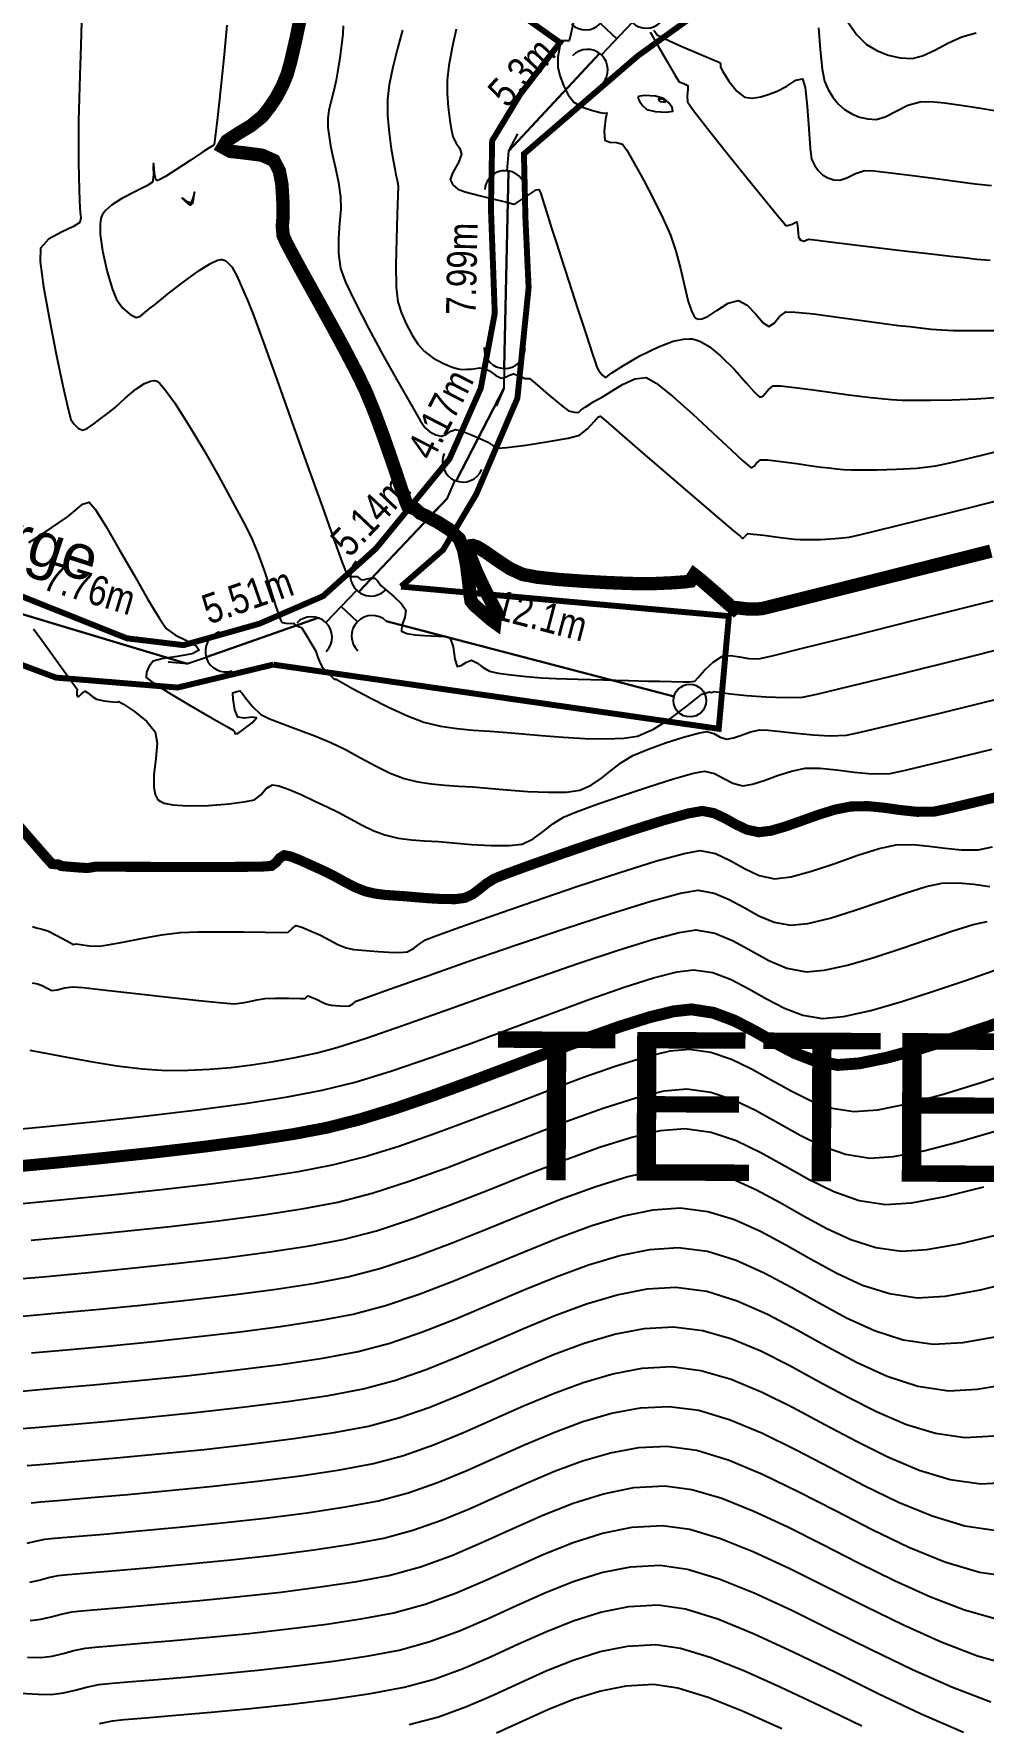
# Model space of a CAD drawing. Extents: x 360931 to 362237, y 7351473 to 7352200.
# Drawn here: x 361594.2 to 361626.1, y 7351783.2 to 7351840.1 of the extents above; entities that cross this region are included whole.
import ezdxf
from ezdxf.enums import TextEntityAlignment as Align

# ---------------------------------------------------------------- set-up
doc = ezdxf.new("R2010")
doc.units = 0
for name, color, linetype in [('A_Curvas Intermediarias', 37, 'Continuous'), ('A_Curvas Mestras', 32, 'Continuous'), ('PONTOS-Pontos - Água_U', 1, 'Continuous'), ('PS_IND_COMPRIMENTO', 7, 'Continuous'), ('ZZ-Carimbo Texto', 7, 'Continuous')]:
    doc.layers.add(name, color=color, linetype=linetype)
doc.layers.add('TUBO_PE_80_NTS194_PN_12_5', color=5, linetype='Continuous', lineweight=30)
doc.styles.add('CARIMBO', font='arial.ttf', dxfattribs={"height": 2})
doc.styles.add('ROMANS', font='arial.ttf', dxfattribs={"height": 2})
picture_1 = doc.add_image_def('image1.tif', size_in_pixel=(23490, 20550))

# ---------------------------------------------------------------- blocks, each defined once
blk = doc.blocks.new('*U1211', base_point=(361544.508, 7351672.666))
for p, q in [((361544.382, 7351672.606), (361544.634, 7351672.77)), ((361544.59, 7351672.562), (361544.508, 7351672.688))]:
    blk.add_line(p, q)
for centre, start, end in [((361544.75, 7351672.845), 122.9683, 302.9683), ((361544.266, 7351672.532), 302.9683, 122.9683), ((361544.665, 7351672.447), 32.9683, 212.9683)]:
    blk.add_arc(centre, 0.138, start, end)
blk = doc.blocks.new('*U1215', base_point=(361544.508, 7351672.666))
for p, q in [((361544.382, 7351672.606), (361544.634, 7351672.77)), ((361544.59, 7351672.562), (361544.508, 7351672.688))]:
    blk.add_line(p, q)
for centre, start, end in [((361544.75, 7351672.845), 122.9683, 302.9683), ((361544.266, 7351672.532), 302.9683, 122.9683), ((361544.665, 7351672.447), 32.9683, 212.9683)]:
    blk.add_arc(centre, 0.138, start, end)
blk = doc.blocks.new('*U1227')
for p, q in [((-0.135, 0), (0, 0)), ((0, 0), (0.121, -0.049))]:
    blk.add_line(p, q)
blk.add_arc((-0.272, 0), 0.138, 270.0906, 90.0906)
blk = doc.blocks.new('*U1228')
for p, q in [((-0.135, 0), (0, 0)), ((0, 0), (0.121, -0.049))]:
    blk.add_line(p, q)
blk.add_arc((-0.272, 0), 0.138, 270.0906, 90.0906)
blk = doc.blocks.new('*U1229')
for p, q in [((-0.135, 0), (0, 0)), ((0, 0), (0.121, -0.049))]:
    blk.add_line(p, q)
blk.add_arc((-0.272, 0), 0.138, 270.0906, 90.0906)
blk = doc.blocks.new('*U1230')
for p, q in [((-0.135, 0), (0, 0)), ((0, 0), (0.121, -0.049))]:
    blk.add_line(p, q)
blk.add_arc((-0.272, 0), 0.138, 270.0906, 90.0906)
blk = doc.blocks.new('*U1352', base_point=(361222.514, 7351707.186))
blk.add_circle((361222.514, 7351707.186), 0.11)

msp = doc.modelspace()

# ---------------------------------------------------------------- linework, layer by layer
at = {"color": 0, "const_width": 0.2}
for points in [[(361679.269, 7351877.411), (361678.33, 7351875.798), (361675.797, 7351873.25), (361664.714, 7351867.95), (361650.533, 7351859.977), (361639.638, 7351854.428), (361631.583, 7351850.731), (361624.919, 7351846.822), (361614.478, 7351839.301), (361610.655, 7351836.008), (361610.706, 7351833.826), (361610.813, 7351831.516), (361610.435, 7351827.789), (361609.044, 7351824.547), (361607.936, 7351822.691), (361606.52, 7351821.456), (361606.514, 7351821.452)], [(361591.134, 7351850.204), (361599.046, 7351847.114), (361604.234, 7351844.891), (361604.81, 7351844.768), (361611.868, 7351839.756), (361610.533, 7351838.019), (361609.586, 7351836.455), (361609.545, 7351834.157), (361609.674, 7351830.651), (361609.203, 7351828.126), (361608.152, 7351825.753), (361605.675, 7351822.732), (361603.895, 7351821.134), (361601.754, 7351820.206), (361599.201, 7351819.484), (361597.292, 7351819.716), (361591.282, 7351822.113)], [(361602.219, 7351818.83), (361599.001, 7351818.058), (361594.908, 7351818.393), (361593.183, 7351819.036), (361591.613, 7351820.734), (361582.549, 7351823.487), (361577.143, 7351824.774), (361571.503, 7351825.521), (361563.083, 7351827.399), (361561.253, 7351819.52), (361554.967, 7351821.095), (361554.258, 7351819.411), (361551.333, 7351818.116), (361550.308, 7351817.586), (361548.421, 7351816.041), (361546.754, 7351814.95), (361545.501, 7351814.419)], [(361606.52, 7351821.456), (361617.551, 7351820.462), (361617.209, 7351816.671), (361602.219, 7351818.83)]]:
    msp.add_lwpolyline(points, dxfattribs=at)
at = {"layer": 'A_Curvas Intermediarias', "flags": 128}
for points, elevation in [([(361595.783, 7351840.845), (361595.744, 7351839.667), (361595.714, 7351838.645), (361595.693, 7351837.886), (361595.683, 7351837.497), (361595.673, 7351837.134), (361595.667, 7351836.788), (361595.664, 7351836.442), (361595.664, 7351836.079), (361595.669, 7351835.71), (361595.68, 7351835.261), (361595.692, 7351834.811), (361595.702, 7351834.438), (361595.708, 7351834.223), (361595.727, 7351834.04), (361595.745, 7351833.863), (361595.712, 7351833.707), (361595.499, 7351833.572), (361595.091, 7351833.381), (361594.663, 7351833.137), (361594.389, 7351832.839), (361594.382, 7351832.393), (361594.495, 7351831.535), (361594.687, 7351830.439), (361594.915, 7351829.273), (361595.14, 7351828.21), (361595.32, 7351827.421), (361595.413, 7351827.075), (361595.52, 7351826.918), (361595.656, 7351826.784), (361595.804, 7351826.722), (361595.958, 7351826.778), (361596.178, 7351826.928), (361596.427, 7351827.118), (361596.672, 7351827.296), (361596.912, 7351827.496), (361597.234, 7351827.793), (361597.596, 7351828.098), (361597.886, 7351828.288), (361598.089, 7351828.368), (361598.213, 7351828.383), (361598.27, 7351828.375), (361598.308, 7351828.36), (361598.403, 7351828.287), (361598.588, 7351828.079), (361598.899, 7351827.648), (361599.363, 7351826.923), (361599.869, 7351826.072), (361600.376, 7351825.18), (361600.84, 7351824.333), (361601.219, 7351823.617), (361601.472, 7351823.117), (361601.703, 7351822.574), (361601.926, 7351821.962), (361602.129, 7351821.353), (361602.301, 7351820.818), (361602.409, 7351820.492), (361602.469, 7351820.332), (361602.498, 7351820.273), (361602.509, 7351820.26), (361602.544, 7351820.241), (361602.637, 7351820.221), (361602.795, 7351820.218), (361602.914, 7351820.225), (361602.951, 7351820.184), (361602.988, 7351820.141), (361603.073, 7351820.114), (361603.173, 7351820.074), (361603.305, 7351819.868), (361603.523, 7351819.502), (361603.651, 7351819.279), (361603.689, 7351819.172), (361603.724, 7351819.064), (361603.771, 7351818.929), (361603.85, 7351818.764), (361603.986, 7351818.614), (361604.175, 7351818.432), (361604.273, 7351818.342), (361604.338, 7351818.342), (361604.492, 7351818.255), (361604.892, 7351818.031), (361605.456, 7351817.726), (361606.098, 7351817.399), (361606.735, 7351817.104), (361607.283, 7351816.899), (361607.843, 7351816.761), (361608.393, 7351816.676), (361608.944, 7351816.624), (361609.506, 7351816.588), (361610.091, 7351816.55), (361610.605, 7351816.506), (361611.25, 7351816.449), (361611.97, 7351816.392), (361612.709, 7351816.348), (361613.41, 7351816.33), (361614.017, 7351816.35), (361614.473, 7351816.421), (361615.016, 7351816.657), (361615.582, 7351817.013), (361616.093, 7351817.393), (361616.471, 7351817.699), (361616.64, 7351817.835), (361616.785, 7351817.886), (361616.885, 7351817.914), (361616.952, 7351817.889), (361617.003, 7351817.904), (361617.06, 7351817.92), (361617.213, 7351817.9), (361617.605, 7351817.852), (361618.159, 7351817.794), (361618.799, 7351817.743), (361619.448, 7351817.719), (361620.027, 7351817.74), (361620.511, 7351817.841), (361621.62, 7351818.103), (361623.289, 7351818.511), (361625.452, 7351819.047), (361628.041, 7351819.694)], 103), ([(361600.662, 7351840.343), (361600.553, 7351839.241), (361600.441, 7351838.166), (361600.341, 7351837.24), (361600.266, 7351836.588), (361600.231, 7351836.331), (361600.139, 7351836.259), (361600.03, 7351836.198), (361599.84, 7351836.068), (361599.43, 7351835.791), (361598.942, 7351835.47), (361598.592, 7351835.254), (361598.4, 7351835.15), (361598.323, 7351835.121), (361598.303, 7351835.121), (361598.283, 7351835.136), (361598.254, 7351835.198), (361598.23, 7351835.343), (361598.216, 7351835.555), (361598.187, 7351835.69), (361598.177, 7351835.565), (361598.195, 7351835.303), (361598.155, 7351835.064), (361597.963, 7351834.931), (361597.58, 7351834.745), (361597.122, 7351834.51), (361596.78, 7351834.288), (361596.576, 7351834.105), (361596.479, 7351833.975), (361596.445, 7351833.908), (361596.42, 7351833.834), (361596.392, 7351833.649), (361596.398, 7351833.301), (361596.474, 7351832.754), (361596.635, 7351832.044), (361596.811, 7351831.446), (361596.942, 7351831.108), (361597.148, 7351830.836), (361597.404, 7351830.607), (361597.61, 7351830.504), (361597.754, 7351830.551), (361597.898, 7351830.67), (361598.048, 7351830.794), (361598.257, 7351830.959), (361598.666, 7351831.29), (361599.186, 7351831.697), (361599.727, 7351832.087), (361600.113, 7351832.327), (361600.346, 7351832.433), (361600.463, 7351832.459), (361600.507, 7351832.456), (361600.566, 7351832.438), (361600.675, 7351832.372), (361600.822, 7351832.211), (361600.995, 7351831.911), (361601.187, 7351831.467), (361601.374, 7351831.033), (361601.553, 7351830.58), (361601.89, 7351829.664), (361602.337, 7351828.423), (361602.848, 7351826.995), (361603.375, 7351825.515), (361603.873, 7351824.122), (361604.294, 7351822.951), (361604.544, 7351822.267), (361604.665, 7351821.947), (361604.708, 7351821.842), (361604.718, 7351821.826), (361604.745, 7351821.811), (361604.817, 7351821.796), (361604.94, 7351821.796), (361605.046, 7351821.798), (361605.114, 7351821.737), (361605.183, 7351821.678), (361605.293, 7351821.698), (361605.484, 7351821.738), (361605.633, 7351821.741), (361605.741, 7351821.636), (361605.838, 7351821.496), (361605.992, 7351821.362), (361606.263, 7351821.128), (361606.533, 7351820.869), (361606.682, 7351820.658), (361606.652, 7351820.412), (361606.547, 7351820.153), (361606.541, 7351819.953), (361606.71, 7351819.872), (361607, 7351819.831), (361607.312, 7351819.812), (361607.549, 7351819.794), (361607.78, 7351819.788), (361608.003, 7351819.784), (361608.177, 7351819.717), (361608.275, 7351819.429), (361608.331, 7351819.012), (361608.408, 7351818.77), (361608.546, 7351818.802), (361608.719, 7351818.916), (361608.895, 7351818.976), (361609.074, 7351818.892), (361609.278, 7351818.734), (361609.502, 7351818.604), (361609.785, 7351818.542), (361610.228, 7351818.482), (361610.744, 7351818.429), (361611.246, 7351818.387), (361611.732, 7351818.362), (361612.474, 7351818.337), (361613.334, 7351818.314), (361614.171, 7351818.294), (361614.845, 7351818.278), (361615.219, 7351818.27), (361615.621, 7351818.261), (361616.01, 7351818.254), (361616.207, 7351818.252), (361616.31, 7351818.259), (361616.408, 7351818.276), (361616.513, 7351818.393), (361616.734, 7351818.644), (361617.018, 7351818.917), (361617.314, 7351819.099), (361617.605, 7351819.138), (361617.911, 7351819.097), (361618.227, 7351819.038), (361618.549, 7351819.024), (361618.961, 7351819.119), (361620.025, 7351819.381), (361621.673, 7351819.791), (361623.837, 7351820.333), (361626.447, 7351820.989)], 104), ([(361604.574, 7351840.321), (361604.564, 7351840.048), (361604.522, 7351839.667), (361604.462, 7351839.241), (361604.397, 7351838.83), (361604.34, 7351838.495), (361604.264, 7351838.145), (361604.173, 7351837.801), (361604.094, 7351837.482), (361604.053, 7351837.209), (361604.059, 7351836.897), (361604.099, 7351836.596), (361604.15, 7351836.284), (361604.215, 7351835.964), (361604.314, 7351835.533), (361604.416, 7351835.048), (361604.486, 7351834.566), (361604.489, 7351834.156), (361604.453, 7351833.683), (361604.414, 7351833.173), (361604.411, 7351832.655), (361604.482, 7351832.153), (361604.655, 7351831.698), (361604.989, 7351830.998), (361605.429, 7351830.146), (361605.921, 7351829.233), (361606.411, 7351828.351), (361606.844, 7351827.591), (361607.166, 7351827.045), (361607.323, 7351826.806), (361607.494, 7351826.666), (361607.688, 7351826.561), (361607.873, 7351826.518), (361608.034, 7351826.573), (361608.19, 7351826.682), (361608.354, 7351826.743), (361608.58, 7351826.687), (361608.918, 7351826.553), (361609.246, 7351826.406), (361609.442, 7351826.312), (361609.603, 7351826.197), (361609.767, 7351826.109), (361610.076, 7351826.133), (361610.716, 7351826.215), (361611.476, 7351826.33), (361612.148, 7351826.45), (361612.523, 7351826.549), (361612.797, 7351826.762), (361613.034, 7351827.023), (361613.139, 7351827.152), (361613.22, 7351827.192), (361613.426, 7351827.015), (361613.965, 7351826.55), (361614.727, 7351825.891), (361615.602, 7351825.137), (361616.478, 7351824.382), (361617.246, 7351823.724), (361617.707, 7351823.331), (361617.927, 7351823.147), (361618.001, 7351823.089), (361618.013, 7351823.082), (361618.027, 7351823.085), (361618.062, 7351823.112), (361618.12, 7351823.174), (361618.193, 7351823.236), (361618.372, 7351823.223), (361618.729, 7351823.179), (361619.114, 7351823.127), (361619.378, 7351823.094), (361619.572, 7351823.072), (361619.759, 7351823.052), (361619.954, 7351823.041), (361620.216, 7351823.039), (361620.638, 7351823.044), (361621.128, 7351823.067), (361621.6, 7351823.114), (361622.039, 7351823.217), (361623.134, 7351823.487), (361624.813, 7351823.905), (361627.002, 7351824.454)], 106), ([(361612.344, 7351840.546), (361612.237, 7351840.047), (361612.172, 7351839.813), (361612.044, 7351839.814), (361611.918, 7351839.814), (361611.859, 7351839.635), (361611.799, 7351839.281), (361611.795, 7351838.923), (361611.861, 7351838.646), (361611.982, 7351838.313), (361612.143, 7351837.993), (361612.33, 7351837.751), (361612.597, 7351837.592), (361612.933, 7351837.478), (361613.221, 7351837.408), (361613.347, 7351837.383), (361613.441, 7351837.393), (361613.405, 7351837.182), (361613.353, 7351836.77), (361613.379, 7351836.474), (361613.541, 7351836.406), (361613.769, 7351836.396), (361613.969, 7351836.336), (361614.115, 7351836.134), (361614.367, 7351835.702), (361614.684, 7351835.12), (361615.021, 7351834.468), (361615.335, 7351833.826), (361615.583, 7351833.274), (361615.765, 7351832.743), (361615.918, 7351832.153), (361616.054, 7351831.568), (361616.183, 7351831.05), (361616.29, 7351830.726), (361616.376, 7351830.558), (361616.438, 7351830.489), (361616.47, 7351830.469), (361616.522, 7351830.454), (361616.64, 7351830.461), (361616.843, 7351830.546), (361617.144, 7351830.741), (361617.528, 7351830.988), (361617.869, 7351831.079), (361618.169, 7351830.917), (361618.454, 7351830.619), (361618.702, 7351830.332), (361618.891, 7351830.203), (361619.079, 7351830.315), (361619.259, 7351830.536), (361619.468, 7351830.695), (361619.785, 7351830.691), (361620.41, 7351830.625), (361621.205, 7351830.522), (361622.035, 7351830.407), (361622.764, 7351830.305), (361623.254, 7351830.243), (361623.634, 7351830.2), (361623.996, 7351830.158), (361624.352, 7351830.12), (361624.715, 7351830.091), (361625.095, 7351830.074), (361625.496, 7351830.068), (361626.103, 7351830.066), (361626.861, 7351830.074)], 109), ([(361620.563, 7351840.257), (361620.623, 7351839.525), (361620.691, 7351838.866), (361620.77, 7351838.457), (361620.894, 7351838.18), (361621.049, 7351837.921), (361621.233, 7351837.691), (361621.445, 7351837.502), (361621.685, 7351837.356), (361621.947, 7351837.249), (361622.223, 7351837.187), (361622.501, 7351837.172), (361622.813, 7351837.261), (361623.179, 7351837.448), (361623.577, 7351837.646), (361623.988, 7351837.767), (361624.334, 7351837.772), (361624.801, 7351837.728), (361625.352, 7351837.65), (361625.948, 7351837.557), (361626.554, 7351837.465)], 112), ([(361621.561, 7351840.433), (361621.859, 7351840.018), (361622.185, 7351839.696), (361622.532, 7351839.485), (361622.912, 7351839.33), (361623.31, 7351839.239), (361623.714, 7351839.218), (361624.068, 7351839.306), (361624.475, 7351839.501), (361624.922, 7351839.738), (361625.391, 7351839.952), (361625.867, 7351840.08)], 113), ([(361606.564, 7351840.177), (361606.404, 7351839.561), (361606.248, 7351838.926), (361606.124, 7351838.334), (361606.061, 7351837.848), (361606.065, 7351837.307), (361606.118, 7351836.725), (361606.193, 7351836.18), (361606.265, 7351835.747), (361606.307, 7351835.504), (361606.345, 7351835.31), (361606.388, 7351835.125), (361606.419, 7351834.931), (361606.415, 7351834.615), (361606.391, 7351833.971), (361606.364, 7351833.144), (361606.349, 7351832.282), (361606.36, 7351831.531), (361606.412, 7351831.038), (361606.534, 7351830.652), (361606.702, 7351830.269), (361606.896, 7351829.911), (361607.1, 7351829.604), (361607.296, 7351829.373), (361607.585, 7351829.155), (361607.927, 7351828.972), (361608.24, 7351828.841), (361608.437, 7351828.775), (361608.585, 7351828.757), (361608.731, 7351828.764), (361608.881, 7351828.774), (361609.027, 7351828.792), (361609.167, 7351828.814), (361609.307, 7351828.807), (361609.491, 7351828.709), (361609.71, 7351828.557), (361609.893, 7351828.47), (361610.033, 7351828.501), (361610.171, 7351828.572), (361610.307, 7351828.609), (361610.536, 7351828.532), (361610.682, 7351828.456), (361610.76, 7351828.459), (361610.837, 7351828.46), (361611.037, 7351828.293), (361611.462, 7351827.929), (361611.903, 7351827.558), (361612.151, 7351827.368), (361612.356, 7351827.319), (361612.491, 7351827.31), (361612.536, 7351827.355), (361612.58, 7351827.403), (361612.716, 7351827.494), (361613.007, 7351827.677), (361613.316, 7351827.854), (361613.591, 7351828.022), (361613.967, 7351828.25), (361614.381, 7351828.439), (361614.769, 7351828.488), (361615.108, 7351828.298), (361615.658, 7351827.856), (361616.325, 7351827.265), (361617.016, 7351826.627), (361617.639, 7351826.044), (361618.025, 7351825.687), (361618.218, 7351825.517), (361618.289, 7351825.463), (361618.306, 7351825.455), (361618.338, 7351825.462), (361618.398, 7351825.506), (361618.485, 7351825.611), (361618.618, 7351825.722), (361618.847, 7351825.715), (361619.294, 7351825.663), (361619.832, 7351825.591), (361620.333, 7351825.521), (361620.67, 7351825.477), (361620.925, 7351825.448), (361621.168, 7351825.42), (361621.412, 7351825.398), (361621.668, 7351825.386), (361622.005, 7351825.382), (361622.537, 7351825.384), (361623.186, 7351825.402), (361623.873, 7351825.442), (361624.519, 7351825.512), (361624.99, 7351825.617), (361626.059, 7351825.875), (361627.659, 7351826.27)], 107), ([(361608.376, 7351840.207), (361608.238, 7351839.593), (361608.127, 7351838.985), (361608.069, 7351838.487), (361608.069, 7351838.048), (361608.105, 7351837.58), (361608.161, 7351837.139), (361608.222, 7351836.782), (361608.271, 7351836.565), (361608.371, 7351836.369), (361608.494, 7351836.189), (361608.555, 7351835.999), (361608.455, 7351835.717), (361608.266, 7351835.382), (361608.173, 7351835.152), (361608.264, 7351834.969), (361608.432, 7351834.823), (361608.675, 7351834.74), (361609.153, 7351834.612), (361609.699, 7351834.474), (361610.076, 7351834.382), (361610.268, 7351834.336), (361610.332, 7351834.321), (361610.342, 7351834.32), (361610.347, 7351834.321), (361610.363, 7351834.332), (361610.396, 7351834.355), (361610.427, 7351834.377), (361610.597, 7351834.489), (361610.902, 7351834.69), (361611.07, 7351834.8), (361611.153, 7351834.808), (361611.186, 7351834.749), (361611.222, 7351834.677), (361611.281, 7351834.49), (361611.417, 7351834.057), (361611.588, 7351833.517), (361611.749, 7351833.01), (361611.909, 7351832.512), (361612.165, 7351831.723), (361612.462, 7351830.808), (361612.746, 7351829.935), (361612.963, 7351829.271), (361613.058, 7351828.983), (361613.11, 7351828.841), (361613.176, 7351828.708), (361613.296, 7351828.57), (361613.383, 7351828.489), (361613.465, 7351828.539), (361613.617, 7351828.642), (361614.01, 7351828.893), (361614.56, 7351829.213), (361615.184, 7351829.521), (361615.68, 7351829.706), (361616.023, 7351829.782), (361616.227, 7351829.792), (361616.319, 7351829.784), (361616.41, 7351829.765), (361616.596, 7351829.696), (361616.884, 7351829.529), (361617.272, 7351829.218), (361617.735, 7351828.756), (361618.136, 7351828.306), (361618.387, 7351828.02), (361618.521, 7351827.88), (361618.579, 7351827.835), (361618.599, 7351827.829), (361618.629, 7351827.833), (361618.688, 7351827.863), (361618.771, 7351827.947), (361618.882, 7351828.086), (361619.043, 7351828.209), (361619.288, 7351828.206), (361619.769, 7351828.155), (361620.382, 7351828.075), (361621.022, 7351827.986), (361621.584, 7351827.908), (361621.962, 7351827.86), (361622.325, 7351827.819), (361622.671, 7351827.779), (361623.017, 7351827.748), (361623.381, 7351827.73), (361623.759, 7351827.725), (361624.342, 7351827.725), (361625.067, 7351827.737), (361625.867, 7351827.768), (361626.68, 7351827.823)], 108), ([(361615.023, 7351840.176), (361615.141, 7351840.019), (361615.409, 7351839.878), (361615.941, 7351839.639), (361616.552, 7351839.375), (361616.972, 7351839.195), (361617.186, 7351839.103), (361617.258, 7351839.071), (361617.268, 7351839.065), (361617.27, 7351839.059), (361617.271, 7351839.033), (361617.267, 7351838.981), (361617.267, 7351838.93), (361617.351, 7351838.782), (361617.553, 7351838.463), (361617.814, 7351838.125), (361618.073, 7351837.919), (361618.335, 7351837.885), (361618.623, 7351837.934), (361618.911, 7351838.025), (361619.173, 7351838.117), (361619.499, 7351838.294), (361619.802, 7351838.495), (361620.03, 7351838.54), (361620.12, 7351838.242), (361620.188, 7351837.607), (361620.242, 7351836.85), (361620.288, 7351836.187), (361620.333, 7351835.835), (361620.428, 7351835.633), (361620.553, 7351835.452), (361620.706, 7351835.308), (361620.885, 7351835.205), (361621.084, 7351835.143), (361621.289, 7351835.126), (361621.525, 7351835.206), (361621.808, 7351835.353), (361622.109, 7351835.454), (361622.424, 7351835.442), (361622.999, 7351835.379), (361623.73, 7351835.284), (361624.516, 7351835.178), (361625.253, 7351835.079), (361625.839, 7351835.009), (361626.392, 7351834.947)], 111), ([(361615.177, 7351837.856), (361615.178, 7351837.853), (361615.187, 7351837.836), (361615.21, 7351837.801), (361615.235, 7351837.769), (361615.325, 7351837.759), (361615.411, 7351837.756), (361615.385, 7351837.799), (361615.349, 7351837.842), (361615.261, 7351837.853), (361615.177, 7351837.856)], 111), ([(361593.998, 7351822.94), (361594.172, 7351823.049), (361594.556, 7351823.302), (361594.985, 7351823.589), (361595.295, 7351823.797), (361595.556, 7351824.014), (361595.805, 7351824.225), (361596.032, 7351824.295), (361596.226, 7351824.062), (361596.582, 7351823.489), (361597.04, 7351822.706), (361597.535, 7351821.841), (361598.005, 7351821.023), (361598.388, 7351820.381), (361598.62, 7351820.045), (361598.932, 7351819.822), (361599.306, 7351819.637), (361599.613, 7351819.475), (361599.726, 7351819.321), (361599.489, 7351819.192), (361598.991, 7351819.101), (361598.474, 7351819.025), (361598.176, 7351818.944), (361598.042, 7351818.782), (361597.953, 7351818.579), (361597.947, 7351818.398), (361598.18, 7351818.214), (361598.725, 7351817.872), (361599.425, 7351817.457), (361600.12, 7351817.055), (361600.654, 7351816.75), (361600.869, 7351816.629), (361600.921, 7351816.585), (361600.924, 7351816.512), (361600.973, 7351816.51), (361601.027, 7351816.512), (361601.202, 7351816.631), (361601.51, 7351816.866), (361601.657, 7351817.041), (361601.511, 7351817.061), (361601.245, 7351817.026), (361601.031, 7351817.061), (361600.923, 7351817.313), (361600.868, 7351817.67), (361600.866, 7351817.875), (361600.99, 7351817.926), (361601.103, 7351817.944), (361601.138, 7351817.907), (361601.171, 7351817.864), (361601.279, 7351817.718), (361601.521, 7351817.421), (361601.803, 7351817.155), (361602.072, 7351817.019), (361602.51, 7351816.847), (361603.049, 7351816.648), (361603.62, 7351816.433), (361604.154, 7351816.213), (361604.652, 7351815.969), (361605.155, 7351815.696), (361605.658, 7351815.422), (361606.151, 7351815.18), (361606.63, 7351815), (361607.09, 7351814.887), (361607.542, 7351814.817), (361607.994, 7351814.774), (361608.456, 7351814.745), (361608.936, 7351814.713), (361609.44, 7351814.67), (361610.081, 7351814.614), (361610.784, 7351814.563), (361611.477, 7351814.534), (361612.085, 7351814.543), (361612.535, 7351814.607), (361612.922, 7351814.772), (361613.267, 7351815.007), (361613.597, 7351815.276), (361613.937, 7351815.542), (361614.315, 7351815.768), (361614.811, 7351815.977), (361615.416, 7351816.195), (361616.022, 7351816.389), (361616.523, 7351816.528), (361616.811, 7351816.579), (361617.039, 7351816.513), (361617.256, 7351816.393), (361617.485, 7351816.323), (361617.704, 7351816.361), (361617.979, 7351816.458), (361618.283, 7351816.564), (361618.591, 7351816.632), (361618.874, 7351816.627), (361619.297, 7351816.584), (361619.815, 7351816.523), (361620.385, 7351816.468), (361620.962, 7351816.438), (361621.505, 7351816.455), (361621.98, 7351816.554), (361623.07, 7351816.812), (361624.709, 7351817.213), (361626.833, 7351817.739)], 102), ([(361594.149, 7351820.035), (361594.554, 7351819.48), (361595.038, 7351818.816), (361595.444, 7351818.252), (361595.619, 7351818.002), (361595.617, 7351817.89), (361595.608, 7351817.803), (361595.66, 7351817.75), (361595.704, 7351817.783), (361595.781, 7351817.861), (361595.894, 7351817.938), (361595.982, 7351817.882), (361596.119, 7351817.765), (361596.271, 7351817.668), (361596.518, 7351817.614), (361596.822, 7351817.577), (361596.972, 7351817.563), (361597.02, 7351817.59), (361597.181, 7351817.495), (361597.549, 7351817.252), (361597.961, 7351816.922), (361598.251, 7351816.565), (361598.31, 7351816.186), (361598.267, 7351815.673), (361598.204, 7351815.119), (361598.198, 7351814.712), (361598.247, 7351814.458), (361598.315, 7351814.325), (361598.361, 7351814.271), (361598.411, 7351814.233), (361598.549, 7351814.17), (361598.838, 7351814.108), (361599.335, 7351814.074), (361600.046, 7351814.092), (361600.742, 7351814.151), (361601.299, 7351814.224), (361601.594, 7351814.284), (361601.805, 7351814.446), (361601.987, 7351814.659), (361602.192, 7351814.786), (361602.412, 7351814.752), (361602.758, 7351814.626), (361603.178, 7351814.444), (361603.622, 7351814.24), (361604.04, 7351814.05), (361604.43, 7351813.859), (361604.825, 7351813.645), (361605.217, 7351813.431), (361605.603, 7351813.242), (361605.977, 7351813.101), (361606.426, 7351812.996), (361606.867, 7351812.939), (361607.314, 7351812.906), (361607.782, 7351812.876), (361608.27, 7351812.834), (361608.895, 7351812.782), (361609.557, 7351812.743), (361610.158, 7351812.739), (361610.598, 7351812.794), (361610.97, 7351812.964), (361611.299, 7351813.21), (361611.626, 7351813.475), (361611.99, 7351813.702), (361612.395, 7351813.867), (361613.082, 7351814.12), (361613.935, 7351814.418), (361614.842, 7351814.721), (361615.687, 7351814.987), (361616.356, 7351815.175), (361616.736, 7351815.244), (361617.065, 7351815.166), (361617.376, 7351815.004), (361617.688, 7351814.841), (361618.019, 7351814.757), (361618.342, 7351814.803), (361618.74, 7351814.932), (361619.186, 7351815.097), (361619.655, 7351815.25), (361620.121, 7351815.344), (361620.614, 7351815.348), (361621.168, 7351815.291), (361621.761, 7351815.214), (361622.373, 7351815.16), (361622.982, 7351815.171), (361623.488, 7351815.277), (361624.657, 7351815.554), (361626.413, 7351815.985)], 101), ([(361594.115, 7351810.02), (361594.249, 7351809.974), (361594.442, 7351809.927), (361594.631, 7351809.873), (361594.911, 7351809.733), (361595.296, 7351809.525), (361595.495, 7351809.418), (361595.592, 7351809.435), (361595.736, 7351809.413), (361596.043, 7351809.372), (361596.361, 7351809.355), (361596.655, 7351809.398), (361597.157, 7351809.496), (361597.785, 7351809.618), (361598.456, 7351809.734), (361599.088, 7351809.813), (361599.688, 7351809.84), (361600.44, 7351809.845), (361601.232, 7351809.836), (361601.951, 7351809.824), (361602.486, 7351809.818), (361602.726, 7351809.827), (361602.86, 7351809.948), (361602.991, 7351810.05), (361603.187, 7351810.001), (361603.495, 7351809.868), (361603.812, 7351809.724), (361604.102, 7351809.576), (361604.392, 7351809.419), (361604.671, 7351809.302), (361604.936, 7351809.245), (361605.198, 7351809.22), (361605.472, 7351809.203), (361605.754, 7351809.178), (361606.114, 7351809.151), (361606.465, 7351809.14), (361606.722, 7351809.166), (361606.937, 7351809.276), (361607.129, 7351809.43), (361607.34, 7351809.569), (361607.69, 7351809.702), (361608.499, 7351809.996), (361609.643, 7351810.402), (361610.998, 7351810.875), (361612.44, 7351811.366), (361613.844, 7351811.829), (361615.086, 7351812.215), (361616.042, 7351812.479), (361616.587, 7351812.573), (361617.104, 7351812.47), (361617.594, 7351812.242), (361618.075, 7351811.97), (361618.566, 7351811.738), (361619.086, 7351811.626), (361619.636, 7351811.689), (361620.335, 7351811.881), (361621.111, 7351812.143), (361621.892, 7351812.418), (361622.606, 7351812.645), (361623.181, 7351812.768), (361623.745, 7351812.781), (361624.289, 7351812.727), (361624.827, 7351812.65), (361625.373, 7351812.594), (361625.937, 7351812.601), (361626.425, 7351812.704)], 99), ([(361594.114, 7351808.129), (361594.284, 7351808.093), (361594.45, 7351808.04), (361594.609, 7351807.945), (361594.774, 7351807.87), (361594.952, 7351807.891), (361595.202, 7351807.953), (361595.462, 7351807.993), (361595.823, 7351807.964), (361596.587, 7351807.882), (361597.597, 7351807.769), (361598.694, 7351807.645), (361599.718, 7351807.532), (361600.512, 7351807.451), (361600.915, 7351807.423), (361601.176, 7351807.45), (361601.424, 7351807.501), (361601.672, 7351807.555), (361601.934, 7351807.594), (361602.297, 7351807.607), (361602.744, 7351807.606), (361603.124, 7351807.6), (361603.292, 7351807.599), (361603.342, 7351807.642), (361603.391, 7351807.682), (361603.51, 7351807.64), (361603.698, 7351807.56), (361603.863, 7351807.474), (361604.019, 7351807.403), (361604.166, 7351807.377), (361604.318, 7351807.366), (361604.465, 7351807.354), (361604.652, 7351807.345), (361604.784, 7351807.352), (361604.901, 7351807.422), (361605.015, 7351807.503), (361605.325, 7351807.616), (361606.132, 7351807.907), (361607.32, 7351808.33), (361608.773, 7351808.84), (361610.374, 7351809.393), (361612.005, 7351809.944), (361613.552, 7351810.449), (361614.896, 7351810.863), (361615.922, 7351811.14), (361616.512, 7351811.237), (361617.051, 7351811.144), (361617.564, 7351810.931), (361618.063, 7351810.657), (361618.564, 7351810.382), (361619.078, 7351810.163), (361619.62, 7351810.06), (361620.205, 7351810.117), (361620.954, 7351810.302), (361621.797, 7351810.566), (361622.664, 7351810.863), (361623.485, 7351811.146), (361624.191, 7351811.367), (361624.711, 7351811.48), (361625.264, 7351811.493), (361625.798, 7351811.44), (361626.326, 7351811.365)], 98), ([(361594.033, 7351805.855), (361594.567, 7351805.759), (361595.272, 7351805.624), (361596.088, 7351805.474), (361596.957, 7351805.334), (361597.82, 7351805.228), (361598.617, 7351805.18), (361599.354, 7351805.184), (361600.077, 7351805.217), (361600.792, 7351805.278), (361601.505, 7351805.365), (361602.224, 7351805.475), (361602.953, 7351805.609), (361603.699, 7351805.764), (361604.364, 7351805.948), (361605.346, 7351806.267), (361606.573, 7351806.691), (361607.972, 7351807.185), (361609.469, 7351807.718), (361610.992, 7351808.257), (361612.467, 7351808.77), (361613.823, 7351809.223), (361614.985, 7351809.584), (361615.881, 7351809.822), (361616.438, 7351809.902), (361617.082, 7351809.791), (361617.695, 7351809.536), (361618.292, 7351809.209), (361618.89, 7351808.879), (361619.505, 7351808.617), (361620.153, 7351808.494), (361620.762, 7351808.545), (361621.54, 7351808.72), (361622.424, 7351808.979), (361623.353, 7351809.284), (361624.262, 7351809.596), (361625.088, 7351809.877), (361625.769, 7351810.089), (361626.242, 7351810.193)], 97), ([(361593.019, 7351803.148), (361594.575, 7351803.295), (361596.253, 7351803.464), (361597.978, 7351803.652), (361599.676, 7351803.854), (361601.274, 7351804.066), (361602.697, 7351804.286), (361603.871, 7351804.509), (361604.975, 7351804.788), (361606.207, 7351805.164), (361607.527, 7351805.61), (361608.895, 7351806.099), (361610.269, 7351806.606), (361611.609, 7351807.105), (361612.874, 7351807.57), (361614.022, 7351807.975), (361615.014, 7351808.293), (361615.808, 7351808.499), (361616.363, 7351808.567), (361617.009, 7351808.468), (361617.625, 7351808.238), (361618.224, 7351807.928), (361618.818, 7351807.591), (361619.419, 7351807.277), (361620.038, 7351807.039), (361620.687, 7351806.928), (361621.402, 7351806.989), (361622.324, 7351807.193), (361623.375, 7351807.497), (361624.474, 7351807.854), (361625.543, 7351808.218), (361626.501, 7351808.545)], 96), ([(361593.669, 7351800.692), (361595.164, 7351800.831), (361596.786, 7351800.992), (361598.461, 7351801.17), (361600.115, 7351801.364), (361601.674, 7351801.568), (361603.066, 7351801.781), (361604.216, 7351801.998), (361605.281, 7351802.271), (361606.445, 7351802.634), (361607.678, 7351803.064), (361608.948, 7351803.536), (361610.222, 7351804.023), (361611.471, 7351804.502), (361612.661, 7351804.948), (361613.762, 7351805.335), (361614.743, 7351805.639), (361615.57, 7351805.834), (361616.214, 7351805.896), (361616.94, 7351805.796), (361617.636, 7351805.56), (361618.312, 7351805.234), (361618.979, 7351804.862), (361619.647, 7351804.487), (361620.325, 7351804.155), (361621.024, 7351803.91), (361621.754, 7351803.796), (361622.563, 7351803.856), (361623.605, 7351804.069), (361624.802, 7351804.392), (361626.075, 7351804.785), (361627.346, 7351805.205)], 94), ([(361594.076, 7351799.466), (361595.535, 7351799.601), (361597.117, 7351799.757), (361598.75, 7351799.931), (361600.365, 7351800.12), (361601.89, 7351800.32), (361603.254, 7351800.528), (361604.388, 7351800.743), (361605.543, 7351801.044), (361606.798, 7351801.45), (361608.118, 7351801.927), (361609.465, 7351802.445), (361610.805, 7351802.969), (361612.101, 7351803.468), (361613.319, 7351803.909), (361614.421, 7351804.26), (361615.374, 7351804.488), (361616.139, 7351804.56), (361616.945, 7351804.449), (361617.718, 7351804.188), (361618.468, 7351803.826), (361619.208, 7351803.413), (361619.949, 7351802.997), (361620.702, 7351802.629), (361621.477, 7351802.357), (361622.288, 7351802.23), (361623.085, 7351802.282), (361624.105, 7351802.475), (361625.28, 7351802.776), (361626.546, 7351803.15)], 93), ([(361593.238, 7351798.13), (361594.473, 7351798.238), (361595.897, 7351798.37), (361597.44, 7351798.522), (361599.034, 7351798.691), (361600.612, 7351798.875), (361602.104, 7351799.071), (361603.443, 7351799.276), (361604.56, 7351799.488), (361605.693, 7351799.785), (361606.909, 7351800.183), (361608.178, 7351800.652), (361609.471, 7351801.159), (361610.757, 7351801.673), (361612.008, 7351802.161), (361613.194, 7351802.592), (361614.285, 7351802.934), (361615.252, 7351803.156), (361616.065, 7351803.225), (361616.95, 7351803.103), (361617.799, 7351802.816), (361618.624, 7351802.418), (361619.437, 7351801.964), (361620.251, 7351801.507), (361621.078, 7351801.102), (361621.931, 7351800.803), (361622.821, 7351800.664), (361623.701, 7351800.722), (361624.828, 7351800.935), (361626.129, 7351801.266)], 92), ([(361593.664, 7351796.905), (361594.87, 7351797.011), (361596.258, 7351797.139), (361597.763, 7351797.286), (361599.318, 7351797.451), (361600.858, 7351797.63), (361602.318, 7351797.822), (361603.631, 7351798.024), (361604.732, 7351798.233), (361605.843, 7351798.525), (361607.02, 7351798.917), (361608.239, 7351799.377), (361609.477, 7351799.874), (361610.71, 7351800.376), (361611.915, 7351800.853), (361613.069, 7351801.275), (361614.149, 7351801.608), (361615.13, 7351801.824), (361615.99, 7351801.89), (361616.85, 7351801.781), (361617.678, 7351801.526), (361618.482, 7351801.164), (361619.273, 7351800.739), (361620.06, 7351800.291), (361620.852, 7351799.861), (361621.659, 7351799.491), (361622.49, 7351799.223), (361623.355, 7351799.098), (361624.216, 7351799.148), (361625.31, 7351799.341), (361626.575, 7351799.647)], 91), ([(361593.764, 7351794.392), (361594.84, 7351794.484), (361596.175, 7351794.601), (361597.686, 7351794.743), (361599.294, 7351794.906), (361600.918, 7351795.089), (361602.477, 7351795.287), (361603.89, 7351795.499), (361605.077, 7351795.722), (361606.144, 7351796.006), (361607.243, 7351796.384), (361608.364, 7351796.826), (361609.495, 7351797.302), (361610.624, 7351797.783), (361611.74, 7351798.238), (361612.831, 7351798.639), (361613.886, 7351798.956), (361614.893, 7351799.159), (361615.841, 7351799.219), (361616.837, 7351799.093), (361617.799, 7351798.795), (361618.738, 7351798.374), (361619.664, 7351797.878), (361620.585, 7351797.355), (361621.511, 7351796.855), (361622.453, 7351796.424), (361623.42, 7351796.112), (361624.422, 7351795.966), (361625.423, 7351796.025), (361626.704, 7351796.251)], 89), ([(361593.484, 7351793.109), (361594.208, 7351793.17), (361595.259, 7351793.258), (361596.558, 7351793.372), (361598.029, 7351793.51), (361599.594, 7351793.668), (361601.176, 7351793.845), (361602.697, 7351794.039), (361604.081, 7351794.247), (361605.249, 7351794.467), (361606.296, 7351794.747), (361607.364, 7351795.118), (361608.445, 7351795.55), (361609.533, 7351796.016), (361610.618, 7351796.485), (361611.695, 7351796.93), (361612.756, 7351797.321), (361613.793, 7351797.629), (361614.799, 7351797.827), (361615.766, 7351797.883), (361616.808, 7351797.749), (361617.832, 7351797.43), (361618.845, 7351796.979), (361619.851, 7351796.447), (361620.856, 7351795.887), (361621.863, 7351795.35), (361622.879, 7351794.889), (361623.908, 7351794.555), (361624.956, 7351794.4), (361625.904, 7351794.451), (361627.12, 7351794.656)], 88), ([(361593.942, 7351791.887), (361594.653, 7351791.947), (361595.678, 7351792.033), (361596.942, 7351792.144), (361598.373, 7351792.277), (361599.895, 7351792.43), (361601.435, 7351792.602), (361602.918, 7351792.791), (361604.272, 7351792.995), (361605.421, 7351793.212), (361606.449, 7351793.487), (361607.485, 7351793.851), (361608.527, 7351794.274), (361609.571, 7351794.729), (361610.613, 7351795.187), (361611.651, 7351795.621), (361612.681, 7351796.002), (361613.7, 7351796.302), (361614.705, 7351796.494), (361615.692, 7351796.548), (361616.669, 7351796.429), (361617.646, 7351796.146), (361618.625, 7351795.739), (361619.603, 7351795.25), (361620.583, 7351794.717), (361621.563, 7351794.183), (361622.543, 7351793.687), (361623.524, 7351793.27), (361624.506, 7351792.972), (361625.489, 7351792.834), (361626.479, 7351792.89)], 87), ([(361594.074, 7351790.632), (361594.4, 7351790.665), (361595.098, 7351790.724), (361596.097, 7351790.808), (361597.326, 7351790.915), (361598.716, 7351791.043), (361600.195, 7351791.192), (361601.693, 7351791.359), (361603.139, 7351791.543), (361604.463, 7351791.743), (361605.593, 7351791.956), (361606.604, 7351792.228), (361607.615, 7351792.584), (361608.626, 7351792.998), (361609.636, 7351793.442), (361610.643, 7351793.889), (361611.648, 7351794.311), (361612.648, 7351794.683), (361613.644, 7351794.975), (361614.634, 7351795.16), (361615.617, 7351795.213), (361616.611, 7351795.087), (361617.629, 7351794.787), (361618.667, 7351794.355), (361619.718, 7351793.834), (361620.778, 7351793.268), (361621.841, 7351792.7), (361622.903, 7351792.173), (361623.957, 7351791.73), (361624.999, 7351791.414), (361626.023, 7351791.269), (361627.054, 7351791.329)], 86), ([(361594.028, 7351787.961), (361594.341, 7351788.035), (361594.655, 7351788.118), (361594.986, 7351788.187), (361595.316, 7351788.221), (361595.987, 7351788.278), (361596.935, 7351788.357), (361598.095, 7351788.457), (361599.404, 7351788.577), (361600.797, 7351788.716), (361602.212, 7351788.873), (361603.582, 7351789.048), (361604.846, 7351789.239), (361605.938, 7351789.446), (361606.916, 7351789.708), (361607.884, 7351790.05), (361608.842, 7351790.444), (361609.793, 7351790.866), (361610.74, 7351791.291), (361611.683, 7351791.691), (361612.625, 7351792.042), (361613.569, 7351792.318), (361614.516, 7351792.493), (361615.468, 7351792.542), (361616.471, 7351792.404), (361617.557, 7351792.07), (361618.708, 7351791.587), (361619.907, 7351791.005), (361621.135, 7351790.371), (361622.374, 7351789.735), (361623.607, 7351789.145), (361624.816, 7351788.649), (361625.983, 7351788.297), (361627.09, 7351788.137)], 84), ([(361594.046, 7351786.669), (361594.405, 7351786.719), (361594.744, 7351786.8), (361595.083, 7351786.889), (361595.442, 7351786.965), (361595.774, 7351787), (361596.432, 7351787.056), (361597.354, 7351787.132), (361598.48, 7351787.228), (361599.748, 7351787.344), (361601.099, 7351787.478), (361602.471, 7351787.63), (361603.804, 7351787.8), (361605.037, 7351787.987), (361606.11, 7351788.191), (361607.178, 7351788.482), (361608.226, 7351788.864), (361609.258, 7351789.303), (361610.28, 7351789.763), (361611.295, 7351790.212), (361612.31, 7351790.615), (361613.328, 7351790.938), (361614.354, 7351791.146), (361615.393, 7351791.207), (361616.304, 7351791.085), (361617.31, 7351790.788), (361618.392, 7351790.354), (361619.533, 7351789.822), (361620.714, 7351789.229), (361621.917, 7351788.615), (361623.124, 7351788.018), (361624.316, 7351787.476), (361625.476, 7351787.029), (361626.584, 7351786.714)], 83), ([(361593.954, 7351785.44), (361594.397, 7351785.424), (361594.783, 7351785.478), (361595.148, 7351785.565), (361595.512, 7351785.661), (361595.898, 7351785.742), (361596.233, 7351785.778), (361596.877, 7351785.833), (361597.773, 7351785.907), (361598.864, 7351786), (361600.092, 7351786.111), (361601.4, 7351786.24), (361602.731, 7351786.387), (361604.026, 7351786.553), (361605.229, 7351786.735), (361606.282, 7351786.935), (361607.332, 7351787.222), (361608.354, 7351787.595), (361609.356, 7351788.022), (361610.345, 7351788.471), (361611.327, 7351788.907), (361612.308, 7351789.298), (361613.296, 7351789.611), (361614.297, 7351789.813), (361615.319, 7351789.871), (361616.232, 7351789.745), (361617.265, 7351789.433), (361618.396, 7351788.978), (361619.6, 7351788.418), (361620.855, 7351787.796), (361622.137, 7351787.151), (361623.424, 7351786.523), (361624.693, 7351785.954), (361625.92, 7351785.485), (361627.082, 7351785.155)], 82), ([(361593.319, 7351784.253), (361594.307, 7351784.194), (361594.747, 7351784.18), (361595.16, 7351784.237), (361595.551, 7351784.33), (361595.941, 7351784.433), (361596.353, 7351784.519), (361596.691, 7351784.556), (361597.322, 7351784.61), (361598.193, 7351784.682), (361599.249, 7351784.771), (361600.437, 7351784.878), (361601.702, 7351785.002), (361602.991, 7351785.145), (361604.248, 7351785.305), (361605.421, 7351785.484), (361606.454, 7351785.68), (361607.485, 7351785.961), (361608.482, 7351786.326), (361609.455, 7351786.742), (361610.41, 7351787.178), (361611.358, 7351787.601), (361612.307, 7351787.981), (361613.265, 7351788.284), (361614.241, 7351788.48), (361615.244, 7351788.536), (361616.16, 7351788.404), (361617.221, 7351788.079), (361618.399, 7351787.601), (361619.667, 7351787.015), (361620.996, 7351786.363), (361622.358, 7351785.686), (361623.726, 7351785.029), (361625.071, 7351784.432), (361626.365, 7351783.94)], 81), ([(361606.798, 7351783.17), (361607.78, 7351783.437), (361608.724, 7351783.782), (361609.639, 7351784.176), (361610.536, 7351784.587), (361611.424, 7351784.986), (361612.315, 7351785.343), (361613.216, 7351785.629), (361614.14, 7351785.813), (361615.095, 7351785.865), (361615.921, 7351785.744), (361616.917, 7351785.441), (361618.055, 7351784.992), (361619.304, 7351784.433), (361620.635, 7351783.799), (361622.019, 7351783.127)], 79), ([(361609.727, 7351782.89), (361610.597, 7351783.289), (361611.459, 7351783.677), (361612.323, 7351784.023), (361613.198, 7351784.3), (361614.094, 7351784.479), (361615.02, 7351784.53), (361615.838, 7351784.405), (361616.852, 7351784.09), (361618.027, 7351783.622), (361619.33, 7351783.039)], 78)]:
    msp.add_lwpolyline(points, dxfattribs=dict(at, elevation=elevation))
at = {"layer": 'A_Curvas Mestras', "color": 3, "const_width": 0.45, "elevation": 105, "flags": 128}
msp.add_lwpolyline([(361603.169, 7351840.76), (361602.976, 7351839.844), (361602.805, 7351839.105), (361602.684, 7351838.676), (361602.521, 7351838.289), (361602.331, 7351837.93), (361602.109, 7351837.592), (361601.848, 7351837.265), (361601.474, 7351836.961), (361601.025, 7351836.691), (361600.658, 7351836.449), (361600.529, 7351836.233), (361600.774, 7351836.097), (361601.282, 7351836.04), (361601.842, 7351835.967), (361602.243, 7351835.787), (361602.427, 7351835.436), (361602.511, 7351834.983), (361602.538, 7351834.536), (361602.553, 7351834.2), (361602.55, 7351833.882), (361602.525, 7351833.576), (361602.552, 7351833.268), (361602.669, 7351833.009), (361602.936, 7351832.506), (361603.31, 7351831.825), (361603.75, 7351831.032), (361604.214, 7351830.191), (361604.66, 7351829.367), (361605.047, 7351828.626), (361605.333, 7351828.033), (361605.638, 7351827.29), (361605.946, 7351826.456), (361606.234, 7351825.629), (361606.477, 7351824.908), (361606.652, 7351824.391), (361606.735, 7351824.176), (361606.878, 7351824.105), (361607.007, 7351824.062), (361607.087, 7351823.994), (361607.166, 7351823.922), (361607.348, 7351823.834), (361607.732, 7351823.637), (361608.162, 7351823.365), (361608.483, 7351823.051), (361608.628, 7351822.68), (361608.728, 7351822.164), (361608.794, 7351821.626), (361608.839, 7351821.185), (361608.876, 7351820.965), (361608.997, 7351820.818), (361609.149, 7351820.689), (361609.326, 7351820.532), (361609.552, 7351820.339), (361609.674, 7351820.25), (361609.685, 7351820.346), (361609.686, 7351820.446), (361609.731, 7351820.486), (361609.772, 7351820.525), (361609.655, 7351820.748), (361609.38, 7351821.278), (361609.071, 7351821.925), (361608.88, 7351822.4), (361608.811, 7351822.667), (361608.814, 7351822.78), (361608.834, 7351822.813), (361608.864, 7351822.831), (361608.941, 7351822.837), (361609.096, 7351822.783), (361609.362, 7351822.62), (361609.761, 7351822.338), (361610.193, 7351822.054), (361610.617, 7351821.861), (361611.105, 7351821.77), (361611.82, 7351821.694), (361612.643, 7351821.635), (361613.459, 7351821.59), (361614.152, 7351821.562), (361614.604, 7351821.551), (361615.103, 7351821.558), (361615.632, 7351821.582), (361616.06, 7351821.613), (361616.257, 7351821.64), (361616.324, 7351821.755), (361616.386, 7351821.852), (361616.611, 7351821.676), (361617.067, 7351821.282), (361617.516, 7351820.887), (361617.72, 7351820.708), (361617.768, 7351820.749), (361617.919, 7351820.732), (361618.086, 7351820.711), (361618.163, 7351820.703), (361618.24, 7351820.697), (361618.331, 7351820.697), (361618.504, 7351820.701), (361618.681, 7351820.717), (361619.052, 7351820.808), (361620.074, 7351821.064), (361621.68, 7351821.468), (361623.8, 7351822.002), (361626.367, 7351822.649)], dxfattribs=at)
at = {"layer": 'A_Curvas Mestras', "flags": 128}
for points, elevation in [([(361614.905, 7351840.103), (361615.173, 7351839.633), (361615.481, 7351839.097), (361615.745, 7351838.648), (361615.881, 7351838.438), (361616.033, 7351838.377), (361616.165, 7351838.311), (361616.171, 7351838.174), (361616.144, 7351837.963), (361616.159, 7351837.757), (361616.36, 7351837.473), (361616.836, 7351836.86), (361617.476, 7351836.054), (361618.17, 7351835.19), (361618.808, 7351834.404), (361619.203, 7351833.922), (361619.395, 7351833.691), (361619.46, 7351833.616), (361619.47, 7351833.606), (361619.485, 7351833.603), (361619.526, 7351833.605), (361619.602, 7351833.621), (361619.677, 7351833.643), (361619.764, 7351833.69), (361619.839, 7351833.723), (361619.86, 7351833.589), (361619.883, 7351833.349), (361619.896, 7351833.213), (361619.929, 7351833.161), (361619.966, 7351833.114), (361620.02, 7351833.094), (361620.076, 7351833.08), (361620.148, 7351833.109), (361620.231, 7351833.142), (361620.436, 7351833.119), (361620.958, 7351833.056), (361621.689, 7351832.967), (361622.52, 7351832.865), (361623.345, 7351832.766), (361624.056, 7351832.681), (361624.547, 7351832.626), (361625.013, 7351832.574), (361625.458, 7351832.522), (361625.896, 7351832.475), (361626.342, 7351832.439)], 110), ([(361614.499, 7351837.946), (361614.493, 7351837.929), (361614.498, 7351837.88), (361614.54, 7351837.784), (361614.639, 7351837.643), (361614.788, 7351837.509), (361615.071, 7351837.439), (361615.453, 7351837.411), (361615.668, 7351837.447), (361615.64, 7351837.573), (361615.515, 7351837.744), (361615.36, 7351837.876), (361615.08, 7351837.948), (361614.709, 7351837.98), (361614.499, 7351837.946)], 110), ([(361599.453, 7351834.367), (361599.428, 7351834.365), (361599.362, 7351834.392), (361599.25, 7351834.468), (361599.159, 7351834.518), (361599.277, 7351834.394), (361599.416, 7351834.287), (361599.467, 7351834.315), (361599.514, 7351834.353), (361599.553, 7351834.539), (361599.566, 7351834.72), (361599.526, 7351834.557), (361599.453, 7351834.367)], 105), ([(361594.091, 7351795.68), (361595.267, 7351795.783), (361596.62, 7351795.907), (361598.086, 7351796.05), (361599.602, 7351796.211), (361601.106, 7351796.386), (361602.532, 7351796.573), (361603.82, 7351796.771), (361604.904, 7351796.977), (361605.993, 7351797.266), (361607.13, 7351797.651), (361608.299, 7351798.102), (361609.482, 7351798.588), (361610.662, 7351799.08), (361611.822, 7351799.546), (361612.945, 7351799.957), (361614.012, 7351800.282), (361615.008, 7351800.492), (361615.916, 7351800.554), (361616.847, 7351800.437), (361617.742, 7351800.16), (361618.613, 7351799.769), (361619.469, 7351799.308), (361620.321, 7351798.823), (361621.178, 7351798.358), (361622.052, 7351797.958), (361622.952, 7351797.668), (361623.888, 7351797.532), (361624.823, 7351797.586), (361626.012, 7351797.796), (361627.388, 7351798.128)], 90), ([(361593.938, 7351789.27), (361594.226, 7351789.346), (361594.53, 7351789.41), (361594.858, 7351789.443), (361595.542, 7351789.501), (361596.516, 7351789.582), (361597.711, 7351789.686), (361599.06, 7351789.81), (361600.496, 7351789.954), (361601.952, 7351790.116), (361603.361, 7351790.296), (361604.654, 7351790.491), (361605.765, 7351790.701), (361606.76, 7351790.968), (361607.749, 7351791.317), (361608.734, 7351791.721), (361609.714, 7351792.154), (361610.691, 7351792.59), (361611.665, 7351793.001), (361612.637, 7351793.362), (361613.606, 7351793.646), (361614.575, 7351793.827), (361615.542, 7351793.877), (361616.541, 7351793.746), (361617.593, 7351793.428), (361618.687, 7351792.971), (361619.812, 7351792.419), (361620.956, 7351791.82), (361622.107, 7351791.217), (361623.255, 7351790.659), (361624.386, 7351790.19), (361625.491, 7351789.856), (361626.556, 7351789.703)], 85), ([(361596.37, 7351783.204), (361596.809, 7351783.297), (361597.205, 7351783.339), (361597.938, 7351783.402), (361598.937, 7351783.484), (361600.134, 7351783.586), (361601.457, 7351783.71), (361602.838, 7351783.855), (361604.207, 7351784.022), (361605.493, 7351784.212), (361606.626, 7351784.425), (361607.637, 7351784.7), (361608.609, 7351785.056), (361609.551, 7351785.461), (361610.475, 7351785.884), (361611.39, 7351786.295), (361612.307, 7351786.663), (361613.235, 7351786.957), (361614.186, 7351787.146), (361615.169, 7351787.2), (361616.087, 7351787.064), (361617.175, 7351786.724), (361618.401, 7351786.225), (361619.732, 7351785.612), (361621.135, 7351784.929), (361622.577, 7351784.222), (361624.026, 7351783.534), (361625.448, 7351782.911)], 80)]:
    msp.add_lwpolyline(points, dxfattribs=dict(at, elevation=elevation))
at = {"layer": 'A_Curvas Mestras', "color": 9, "true_color": 0xd19cc7, "const_width": 0.34, "elevation": 100, "flags": 128}
msp.add_lwpolyline([(361593.479, 7351813.608), (361594.119, 7351812.87), (361594.585, 7351812.336), (361594.774, 7351812.127), (361594.882, 7351812.113), (361594.968, 7351812.111), (361595.017, 7351812.095), (361595.086, 7351812.054), (361595.301, 7351812.035), (361595.71, 7351812.002), (361595.973, 7351811.987), (361596.108, 7351812.008), (361596.242, 7351812.032), (361596.512, 7351812.032), (361597.175, 7351812.029), (361598.102, 7351812.025), (361599.164, 7351812.022), (361600.23, 7351812.022), (361601.172, 7351812.026), (361601.858, 7351812.036), (361602.16, 7351812.056), (361602.313, 7351812.172), (361602.443, 7351812.327), (361602.592, 7351812.418), (361602.806, 7351812.376), (361603.147, 7351812.24), (361603.544, 7351812.061), (361603.926, 7351811.887), (361604.279, 7351811.711), (361604.634, 7351811.516), (361604.985, 7351811.335), (361605.324, 7351811.201), (361605.648, 7351811.126), (361605.967, 7351811.084), (361606.29, 7351811.061), (361606.627, 7351811.039), (361606.979, 7351811.009), (361607.431, 7351810.971), (361607.909, 7351810.943), (361608.343, 7351810.94), (361608.66, 7351810.98), (361608.929, 7351811.103), (361609.166, 7351811.281), (361609.402, 7351811.472), (361609.665, 7351811.635), (361610.048, 7351811.786), (361610.824, 7351812.07), (361611.868, 7351812.439), (361613.052, 7351812.846), (361614.251, 7351813.244), (361615.336, 7351813.586), (361616.182, 7351813.823), (361616.662, 7351813.908), (361617.053, 7351813.83), (361617.424, 7351813.658), (361617.788, 7351813.452), (361618.159, 7351813.276), (361618.553, 7351813.191), (361618.951, 7351813.238), (361619.441, 7351813.379), (361619.99, 7351813.573), (361620.564, 7351813.779), (361621.128, 7351813.954), (361621.651, 7351814.056), (361622.225, 7351814.069), (361622.78, 7351814.014), (361623.329, 7351813.936), (361623.884, 7351813.878), (361624.46, 7351813.886), (361624.957, 7351813.99), (361626.104, 7351814.263), (361627.828, 7351814.685)], dxfattribs=at)
at = {"layer": 'A_Curvas Mestras', "color": 11, "true_color": 0xf27172, "const_width": 0.4, "elevation": 95, "flags": 128}
msp.add_lwpolyline([(361593.27, 7351801.919), (361594.801, 7351802.062), (361596.462, 7351802.227), (361598.176, 7351802.41), (361599.867, 7351802.608), (361601.46, 7351802.817), (361602.877, 7351803.033), (361604.044, 7351803.253), (361605.128, 7351803.53), (361606.326, 7351803.899), (361607.603, 7351804.337), (361608.921, 7351804.817), (361610.246, 7351805.315), (361611.54, 7351805.804), (361612.768, 7351806.259), (361613.892, 7351806.655), (361614.878, 7351806.966), (361615.689, 7351807.166), (361616.289, 7351807.231), (361617.025, 7351807.118), (361617.728, 7351806.856), (361618.412, 7351806.503), (361619.089, 7351806.118), (361619.774, 7351805.76), (361620.48, 7351805.488), (361621.22, 7351805.362), (361621.937, 7351805.415), (361622.855, 7351805.603), (361623.909, 7351805.89), (361625.03, 7351806.238), (361626.152, 7351806.611), (361627.207, 7351806.972)], dxfattribs=at)
at = {"layer": 'TUBO_PE_80_NTS194_PN_12_5', "linetype": 'Continuous'}
for points in [[(361613.193, 7351839.393), (361610.149, 7351836.11)], [(361610.135, 7351835.431), (361609.992, 7351828.797)], [(361609.977, 7351828.122), (361608.376, 7351825.014)], [(361608.066, 7351824.411), (361605.096, 7351821.275)], [(361599.33, 7351818.86), (361591.895, 7351821.087)], [(361599.967, 7351819.083), (361603.733, 7351820.4)], [(361606.017, 7351820.292), (361615.706, 7351817.757)]]:
    msp.add_lwpolyline(points, dxfattribs=at)

# ---------------------------------------------------------------- block references
at = {"layer": 'PONTOS-Pontos - Água_U', "xscale": 5, "yscale": 5, "zscale": 5}
for name, p, rotation in [('*U1211', (361613.75, 7351839.993), 193.6636035098965), ('*U1227', (361610.149, 7351836.11), 84.69634121695833), ('*U1228', (361609.977, 7351828.122), 268.7794735865953), ('*U1229', (361608.066, 7351824.411), 246.8446429046674), ('*U1215', (361604.533, 7351820.68), 13.19352729051642), ('*U1230', (361599.33, 7351818.86), 197.78241898613), ('*U1352', (361616.237, 7351817.618), 346.6753067650455)]:
    msp.add_blockref(name, p, dxfattribs=dict(at, rotation=rotation))

# ---------------------------------------------------------------- texts
at = {"layer": 'PS_IND_COMPRIMENTO', "style": 'ROMANS', "width": 0.8}
for s, rotation, p in [('5.3m', 47.1654, (361610.571, 7351838.771)), ('7.99m', 88.7645, (361608.564, 7351832.146)), ('4.17m', 62.7482, (361607.843, 7351827.255)), ('5.14m', 46.563, (361605.492, 7351823.874)), ('7.76m', 343.324, (361596.043, 7351821.41)), ('5.51m', 19.2835, (361601.355, 7351821.158)), ('12.1m', 345.336, (361611.241, 7351820.476))]:
    msp.add_text(s, height=1, rotation=rotation, dxfattribs=at).set_placement(p, align=Align.MIDDLE_CENTER)
at = {"layer": 'ZZ-Carimbo Texto', "style": 'CARIMBO'}
for s, height, rotation, p in [('Caminho São Jorge', 1.5, 342.0723, (361587.473, 7351825.14)), ('TETEU', 5, 359.7528, (361621.062, 7351803.945))]:
    msp.add_text(s, height=height, rotation=rotation, dxfattribs=at).set_placement(p, align=Align.MIDDLE_CENTER)

# ---------------------------------------------------------------- pictures from other files: only their frames are drawn
at = {"lineweight": 30}
image = msp.add_image(picture_1, insert=(361177.259, 7351517.423, -3.228), size_in_units=(579.285, 506.782), dxfattribs=dict(at, fade=58))
image.dxf.flags = 15

doc.saveas('drawing.dxf')
